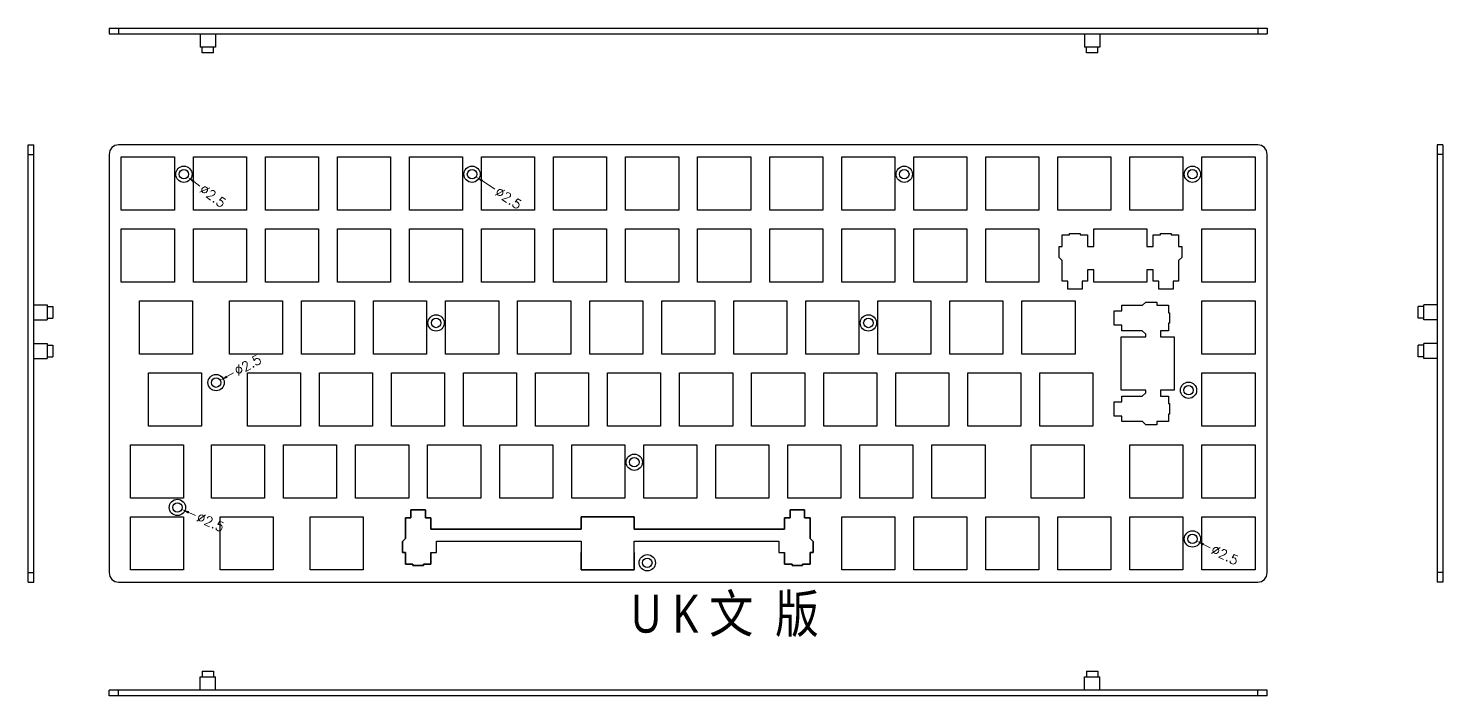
# Model space of a CAD drawing. Header units: millimetres. Extents: x 996 to 7194, y -92 to 581.
# Drawn here: x 6025.2 to 6398.2, y 322.1 to 498.3 of the extents above; entities that cross this region are included whole.
import ezdxf

# ---------------------------------------------------------------- set-up
doc = ezdxf.new("R2010")
doc.units = ezdxf.units.MM
doc.header["$LTSCALE"] = 30.734
doc.header["$PDMODE"] = 3
doc.header["$PDSIZE"] = 8
doc.layers.get('0').update_dxf_attribs({"linetype": 'CONTINUOUS'})
doc.layers.get('Defpoints').update_dxf_attribs({"linetype": 'CONTINUOUS'})
doc.layers.add('dim', color=82, linetype='CONTINUOUS', lineweight=9)
doc.styles.add('ROMANC', font='romanc.shx', dxfattribs={"bigfont": 'gbcbig.shx'})
doc.styles.get("Standard").update_dxf_attribs({"font": 'txt', "width": 0.85})
doc.dimstyles.new('YanXiu', dxfattribs={"dimtxt": 2.5, "dimasz": 2.2, "dimexe": 0.66, "dimexo": 0.66, "dimgap": 0.66, "dimtad": 0, "dimdsep": 46, "dimtxsty": 'ROMANC', "dimcen": 0, "dimclrd": 256, "dimclre": 131, "dimclrt": 42, "dimazin": 2, "dimtfac": 1, "dimtofl": 0, "dimtmove": 0, "dimatfit": 3, "dimfxl": 0, "dimlwd": 5, "dimlwe": 5, "dimarcsym": 0})

# ---------------------------------------------------------------- blocks, each defined once
blk = doc.blocks.new('*D11')
at = {"layer": 'Defpoints', "color": 0, "transparency": 16777216}
for p in [(6065.24, 460.5), (6067.23, 459)]:
    blk.add_point(p, dxfattribs=at)
at = {"layer": 'dim', "lineweight": 5, "transparency": 16777216}
blk.add_line((6070.43, 456.59), (6068.83, 457.8), dxfattribs=at)
at = {"layer": 'dim', "transparency": 16777216}
blk.add_solid([(6069.03, 458.06), (6068.63, 457.53), (6067.23, 459)], dxfattribs=at)
at = {"layer": 'dim', "color": 42, "transparency": 16777216, "insert": (6073.87, 454), "char_height": 2.5, "attachment_point": 5, "rotation": 323.0083, "style": 'ROMANC'}
blk.add_mtext('∅2.5', dxfattribs=at)
blk = doc.blocks.new('*D12')
at = {"linetype": 'Continuous', "lineweight": 5, "transparency": 16777216}
blk.add_line((6148.24, 455.8), (6144.95, 457.97), dxfattribs=at)
at = {"linetype": 'Continuous', "transparency": 16777216}
blk.add_solid([(6145.13, 458.24), (6144.77, 457.69), (6143.28, 459.06)], dxfattribs=at)
at = {"layer": 'Defpoints', "color": 0, "linetype": 'Continuous', "transparency": 16777216}
for p in [(6141.19, 460.44), (6143.28, 459.06)]:
    blk.add_point(p, dxfattribs=at)
at = {"color": 42, "linetype": 'Continuous', "transparency": 16777216, "insert": (6151.84, 453.43), "char_height": 2.5, "attachment_point": 5, "rotation": 326.6697, "style": 'ROMANC'}
blk.add_mtext('∅2.5', dxfattribs=at)
blk = doc.blocks.new('*D15')
at = {"layer": 'Defpoints', "color": 0, "transparency": 16777216}
for p in [(6073.64, 404.15), (6075.83, 405.36)]:
    blk.add_point(p, dxfattribs=at)
at = {"layer": 'dim', "lineweight": 5, "transparency": 16777216}
blk.add_line((6079.33, 407.3), (6077.58, 406.33), dxfattribs=at)
at = {"layer": 'dim', "transparency": 16777216}
blk.add_solid([(6077.42, 406.62), (6077.74, 406.04), (6075.83, 405.36)], dxfattribs=at)
at = {"layer": 'dim', "color": 42, "transparency": 16777216, "insert": (6083.1, 409.39), "char_height": 2.5, "attachment_point": 5, "rotation": 28.9982, "style": 'ROMANC'}
blk.add_mtext('∅2.5', dxfattribs=at)
blk = doc.blocks.new('*D16')
at = {"layer": 'Defpoints', "color": 0, "transparency": 16777216}
for p in [(6063.39, 372.31), (6065.67, 371.29)]:
    blk.add_point(p, dxfattribs=at)
at = {"layer": 'dim', "lineweight": 5, "transparency": 16777216}
blk.add_line((6069.33, 369.67), (6067.5, 370.48), dxfattribs=at)
at = {"layer": 'dim', "transparency": 16777216}
blk.add_solid([(6067.64, 370.79), (6067.37, 370.18), (6065.67, 371.29)], dxfattribs=at)
at = {"layer": 'dim', "color": 42, "transparency": 16777216, "insert": (6073.27, 367.93), "char_height": 2.5, "attachment_point": 5, "rotation": 336.1029, "style": 'ROMANC'}
blk.add_mtext('∅2.5', dxfattribs=at)
blk = doc.blocks.new('*D17')
at = {"layer": 'Defpoints', "color": 0, "transparency": 16777216}
for p in [(6331.11, 364.06), (6333.35, 362.95)]:
    blk.add_point(p, dxfattribs=at)
at = {"layer": 'dim', "lineweight": 5, "transparency": 16777216}
blk.add_line((6336.94, 361.17), (6335.15, 362.06), dxfattribs=at)
at = {"layer": 'dim', "transparency": 16777216}
blk.add_solid([(6335.29, 362.36), (6335, 361.76), (6333.35, 362.95)], dxfattribs=at)
at = {"layer": 'dim', "color": 42, "transparency": 16777216, "insert": (6340.8, 359.26), "char_height": 2.5, "attachment_point": 5, "rotation": 333.6358, "style": 'ROMANC'}
blk.add_mtext('∅2.5', dxfattribs=at)

msp = doc.modelspace()

# ---------------------------------------------------------------- linework, layer by layer
at = {"color": 7, "linetype": 'Continuous'}
for p, q in [((6046.534, 498.275), (6046.534, 496.775)), ((6046.534, 498.275), (6351.934, 498.275)), ((6046.534, 496.775), (6351.934, 496.775)), ((6049.034, 498.275), (6049.034, 496.775)), ((6070.549, 496.775), (6070.549, 493.275)), ((6074.549, 496.775), (6074.549, 493.275)), ((6303.764, 496.775), (6303.764, 493.275)), ((6307.764, 496.775), (6307.764, 493.275)), ((6349.434, 498.275), (6349.434, 496.775)), ((6351.934, 498.275), (6351.934, 496.775)), ((6074.549, 493.275), (6070.549, 493.275)), ((6071.049, 491.775), (6071.049, 493.275)), ((6074.049, 491.775), (6074.049, 493.275)), ((6307.764, 493.275), (6303.764, 493.275)), ((6304.264, 491.775), (6304.264, 493.275)), ((6307.264, 491.775), (6307.264, 493.275)), ((6074.049, 491.775), (6071.049, 491.775)), ((6307.264, 491.775), (6304.264, 491.775)), ((6025.2, 352.101), (6025.2, 467.501)), ((6025.2, 467.501), (6026.7, 467.501)), ((6026.7, 352.101), (6026.7, 467.501)), ((6349.434, 467.501), (6049.034, 467.501)), ((6396.735, 467.501), (6396.735, 352.101)), ((6398.235, 467.501), (6396.735, 467.501)), ((6398.235, 467.501), (6398.235, 352.101)), ((6025.2, 465.001), (6026.7, 465.001)), ((6046.534, 465.001), (6046.534, 354.601)), ((6049.734, 450.301), (6049.734, 464.301)), ((6049.734, 464.301), (6063.734, 464.301)), ((6063.734, 464.301), (6063.734, 450.301)), ((6068.734, 450.301), (6068.734, 464.301)), ((6068.734, 464.301), (6082.734, 464.301)), ((6082.734, 464.301), (6082.734, 450.301)), ((6087.734, 450.301), (6087.734, 464.301)), ((6087.734, 464.301), (6101.734, 464.301)), ((6101.734, 464.301), (6101.734, 450.301)), ((6106.734, 450.301), (6106.734, 464.301)), ((6106.734, 464.301), (6120.734, 464.301)), ((6120.734, 464.301), (6120.734, 450.301)), ((6125.734, 450.301), (6125.734, 464.301)), ((6125.734, 464.301), (6139.734, 464.301)), ((6139.734, 464.301), (6139.734, 450.301)), ((6144.734, 450.301), (6144.734, 464.301)), ((6144.734, 464.301), (6158.734, 464.301)), ((6158.734, 464.301), (6158.734, 450.301)), ((6163.734, 450.301), (6163.734, 464.301)), ((6163.734, 464.301), (6177.734, 464.301)), ((6177.734, 464.301), (6177.734, 450.301)), ((6182.734, 450.301), (6182.734, 464.301)), ((6182.734, 464.301), (6196.734, 464.301)), ((6196.734, 464.301), (6196.734, 450.301)), ((6201.734, 450.301), (6201.734, 464.301)), ((6201.734, 464.301), (6215.734, 464.301)), ((6215.734, 464.301), (6215.734, 450.301)), ((6220.734, 450.301), (6220.734, 464.301)), ((6220.734, 464.301), (6234.734, 464.301)), ((6234.734, 464.301), (6234.734, 450.301)), ((6239.734, 450.301), (6239.734, 464.301)), ((6239.734, 464.301), (6253.734, 464.301)), ((6253.734, 464.301), (6253.734, 450.301)), ((6258.734, 464.301), (6272.734, 464.301)), ((6258.734, 450.301), (6258.734, 464.301)), ((6272.734, 464.301), (6272.734, 450.301)), ((6277.734, 464.301), (6291.734, 464.301)), ((6277.734, 450.301), (6277.734, 464.301)), ((6291.734, 464.301), (6291.734, 450.301)), ((6296.734, 464.301), (6310.734, 464.301)), ((6296.734, 450.301), (6296.734, 464.301)), ((6310.734, 464.301), (6310.734, 450.301)), ((6315.734, 464.301), (6329.734, 464.301)), ((6315.734, 450.301), (6315.734, 464.301)), ((6329.734, 464.301), (6329.734, 450.301)), ((6334.734, 464.301), (6348.734, 464.301)), ((6334.734, 450.301), (6334.734, 464.301)), ((6348.734, 464.301), (6348.734, 450.301)), ((6351.934, 354.601), (6351.934, 465.001)), ((6398.235, 465.001), (6396.735, 465.001)), ((6063.734, 450.301), (6049.734, 450.301)), ((6082.734, 450.301), (6068.734, 450.301)), ((6101.734, 450.301), (6087.734, 450.301)), ((6120.734, 450.301), (6106.734, 450.301)), ((6139.734, 450.301), (6125.734, 450.301)), ((6158.734, 450.301), (6144.734, 450.301)), ((6177.734, 450.301), (6163.734, 450.301)), ((6196.734, 450.301), (6182.734, 450.301)), ((6215.734, 450.301), (6201.734, 450.301)), ((6234.734, 450.301), (6220.734, 450.301)), ((6253.734, 450.301), (6239.734, 450.301)), ((6272.734, 450.301), (6258.734, 450.301)), ((6291.734, 450.301), (6277.734, 450.301)), ((6310.734, 450.301), (6296.734, 450.301)), ((6329.734, 450.301), (6315.734, 450.301)), ((6348.734, 450.301), (6334.734, 450.301)), ((6049.734, 431.301), (6049.734, 445.301)), ((6049.734, 445.301), (6063.734, 445.301)), ((6063.734, 445.301), (6063.734, 431.301)), ((6068.734, 431.301), (6068.734, 445.301)), ((6068.734, 445.301), (6082.734, 445.301)), ((6082.734, 445.301), (6082.734, 431.301)), ((6087.734, 431.301), (6087.734, 445.301)), ((6087.734, 445.301), (6101.734, 445.301)), ((6101.734, 445.301), (6101.734, 431.301)), ((6106.734, 431.301), (6106.734, 445.301)), ((6106.734, 445.301), (6120.734, 445.301)), ((6120.734, 445.301), (6120.734, 431.301)), ((6125.734, 431.301), (6125.734, 445.301)), ((6125.734, 445.301), (6139.734, 445.301)), ((6139.734, 445.301), (6139.734, 431.301)), ((6144.734, 431.301), (6144.734, 445.301)), ((6144.734, 445.301), (6158.734, 445.301)), ((6158.734, 445.301), (6158.734, 431.301)), ((6163.734, 431.301), (6163.734, 445.301)), ((6163.734, 445.301), (6177.734, 445.301)), ((6177.734, 445.301), (6177.734, 431.301)), ((6182.734, 431.301), (6182.734, 445.301)), ((6182.734, 445.301), (6196.734, 445.301)), ((6196.734, 445.301), (6196.734, 431.301)), ((6201.734, 431.301), (6201.734, 445.301)), ((6201.734, 445.301), (6215.734, 445.301)), ((6215.734, 445.301), (6215.734, 431.301)), ((6220.734, 431.301), (6220.734, 445.301)), ((6220.734, 445.301), (6234.734, 445.301)), ((6234.734, 445.301), (6234.734, 431.301)), ((6239.734, 431.301), (6239.734, 445.301)), ((6239.734, 445.301), (6253.734, 445.301)), ((6253.734, 445.301), (6253.734, 431.301)), ((6258.734, 445.301), (6272.734, 445.301)), ((6258.734, 431.301), (6258.734, 445.301)), ((6272.734, 445.301), (6272.734, 431.301)), ((6277.734, 445.301), (6291.734, 445.301)), ((6277.734, 431.301), (6277.734, 445.301)), ((6291.734, 445.301), (6291.734, 431.301)), ((6299.834, 444.101), (6302.634, 444.101)), ((6299.834, 443.801), (6299.834, 444.101)), ((6302.634, 444.101), (6302.634, 443.801)), ((6306.234, 445.301), (6320.234, 445.301)), ((6306.234, 440.701), (6306.234, 445.301)), ((6320.234, 445.301), (6320.234, 440.701)), ((6323.834, 444.101), (6326.634, 444.101)), ((6323.834, 443.801), (6323.834, 444.101)), ((6326.634, 444.101), (6326.634, 443.801)), ((6334.734, 445.301), (6348.734, 445.301)), ((6334.734, 431.301), (6334.734, 445.301)), ((6348.734, 445.301), (6348.734, 431.301)), ((6297.059, 440.701), (6297.884, 440.701)), ((6297.059, 437.801), (6297.059, 440.701)), ((6297.884, 443.801), (6299.834, 443.801)), ((6297.884, 440.701), (6297.884, 443.801)), ((6302.634, 443.801), (6304.584, 443.801)), ((6304.584, 443.801), (6304.584, 440.701)), ((6304.584, 440.701), (6306.234, 440.701)), ((6320.234, 440.701), (6321.884, 440.701)), ((6321.884, 443.801), (6323.834, 443.801)), ((6321.884, 440.701), (6321.884, 443.801)), ((6326.634, 443.801), (6328.584, 443.801)), ((6328.584, 443.801), (6328.584, 440.701)), ((6328.584, 440.701), (6329.409, 440.701)), ((6329.409, 440.701), (6329.409, 437.801)), ((6297.884, 436.976), (6297.059, 437.801)), ((6297.884, 431.501), (6297.884, 436.976)), ((6329.409, 437.801), (6328.584, 436.976)), ((6328.584, 436.976), (6328.584, 431.501)), ((6306.234, 434.501), (6304.584, 434.501)), ((6304.584, 434.501), (6304.584, 431.501)), ((6306.234, 431.301), (6306.234, 434.501)), ((6321.884, 434.501), (6320.234, 434.501)), ((6320.234, 434.501), (6320.234, 431.301)), ((6321.884, 431.501), (6321.884, 434.501)), ((6063.734, 431.301), (6049.734, 431.301)), ((6082.734, 431.301), (6068.734, 431.301)), ((6101.734, 431.301), (6087.734, 431.301)), ((6120.734, 431.301), (6106.734, 431.301)), ((6139.734, 431.301), (6125.734, 431.301)), ((6158.734, 431.301), (6144.734, 431.301)), ((6177.734, 431.301), (6163.734, 431.301)), ((6196.734, 431.301), (6182.734, 431.301)), ((6215.734, 431.301), (6201.734, 431.301)), ((6234.734, 431.301), (6220.734, 431.301)), ((6253.734, 431.301), (6239.734, 431.301)), ((6272.734, 431.301), (6258.734, 431.301)), ((6291.734, 431.301), (6277.734, 431.301)), ((6299.334, 431.501), (6297.884, 431.501)), ((6299.334, 429.451), (6299.334, 431.501)), ((6303.134, 429.451), (6299.334, 429.451)), ((6304.584, 431.501), (6303.134, 431.501)), ((6303.134, 431.501), (6303.134, 429.451)), ((6320.234, 431.301), (6306.234, 431.301)), ((6323.334, 431.501), (6321.884, 431.501)), ((6323.334, 429.451), (6323.334, 431.501)), ((6327.134, 429.451), (6323.334, 429.451)), ((6328.584, 431.501), (6327.134, 431.501)), ((6327.134, 431.501), (6327.134, 429.451)), ((6348.734, 431.301), (6334.734, 431.301)), ((6026.7, 425.301), (6030.2, 425.301)), ((6030.2, 425.301), (6030.2, 421.302)), ((6054.499, 412.301), (6054.499, 426.301)), ((6054.499, 426.301), (6068.499, 426.301)), ((6068.499, 426.301), (6068.499, 412.301)), ((6078.264, 412.301), (6078.264, 426.301)), ((6078.264, 426.301), (6092.264, 426.301)), ((6092.264, 426.301), (6092.264, 412.301)), ((6097.264, 412.301), (6097.264, 426.301)), ((6097.264, 426.301), (6111.264, 426.301)), ((6111.264, 426.301), (6111.264, 412.301)), ((6116.264, 412.301), (6116.264, 426.301)), ((6116.264, 426.301), (6130.264, 426.301)), ((6130.264, 426.301), (6130.264, 412.301)), ((6135.264, 412.301), (6135.264, 426.301)), ((6135.264, 426.301), (6149.264, 426.301)), ((6149.264, 426.301), (6149.264, 412.301)), ((6154.264, 412.301), (6154.264, 426.301)), ((6154.264, 426.301), (6168.264, 426.301)), ((6168.264, 426.301), (6168.264, 412.301)), ((6173.264, 412.301), (6173.264, 426.301)), ((6173.264, 426.301), (6187.264, 426.301)), ((6187.264, 426.301), (6187.264, 412.301)), ((6192.264, 412.301), (6192.264, 426.301)), ((6192.264, 426.301), (6206.264, 426.301)), ((6206.264, 426.301), (6206.264, 412.301)), ((6211.264, 412.301), (6211.264, 426.301)), ((6211.264, 426.301), (6225.264, 426.301)), ((6225.264, 426.301), (6225.264, 412.301)), ((6230.264, 426.301), (6244.264, 426.301)), ((6230.264, 412.301), (6230.264, 426.301)), ((6244.264, 426.301), (6244.264, 412.301)), ((6249.264, 426.301), (6263.264, 426.301)), ((6249.264, 412.301), (6249.264, 426.301)), ((6263.264, 426.301), (6263.264, 412.301)), ((6268.264, 426.301), (6282.264, 426.301)), ((6268.264, 412.301), (6268.264, 426.301)), ((6282.264, 426.301), (6282.264, 412.301)), ((6287.264, 426.301), (6301.264, 426.301)), ((6287.264, 412.301), (6287.264, 426.301)), ((6301.264, 426.301), (6301.264, 412.301)), ((6334.734, 426.301), (6348.734, 426.301)), ((6334.734, 412.301), (6334.734, 426.301)), ((6348.734, 426.301), (6348.734, 412.301)), ((6393.235, 421.302), (6393.235, 425.301)), ((6396.735, 425.301), (6393.235, 425.301)), ((6030.2, 424.801), (6031.7, 424.801)), ((6030.2, 421.801), (6031.7, 421.801)), ((6031.7, 424.801), (6031.7, 421.801)), ((6391.735, 421.801), (6391.735, 424.801)), ((6393.235, 424.801), (6391.735, 424.801)), ((6393.235, 421.801), (6391.735, 421.801)), ((6026.7, 421.301), (6030.2, 421.301)), ((6396.735, 421.301), (6393.235, 421.301)), ((6026.7, 415.101), (6030.2, 415.101)), ((6030.2, 415.101), (6030.2, 411.102)), ((6030.2, 414.601), (6031.7, 414.601)), ((6031.7, 414.601), (6031.7, 411.601)), ((6391.735, 411.601), (6391.735, 414.601)), ((6393.235, 414.601), (6391.735, 414.601)), ((6393.235, 411.102), (6393.235, 415.101)), ((6396.735, 415.101), (6393.235, 415.101)), ((6026.7, 411.101), (6030.2, 411.101)), ((6030.2, 411.601), (6031.7, 411.601)), ((6068.499, 412.301), (6054.499, 412.301)), ((6092.264, 412.301), (6078.264, 412.301)), ((6111.264, 412.301), (6097.264, 412.301)), ((6130.264, 412.301), (6116.264, 412.301)), ((6149.264, 412.301), (6135.264, 412.301)), ((6168.264, 412.301), (6154.264, 412.301)), ((6187.264, 412.301), (6173.264, 412.301)), ((6206.264, 412.301), (6192.264, 412.301)), ((6225.264, 412.301), (6211.264, 412.301)), ((6244.264, 412.301), (6230.264, 412.301)), ((6263.264, 412.301), (6249.264, 412.301)), ((6282.264, 412.301), (6268.264, 412.301)), ((6301.264, 412.301), (6287.264, 412.301)), ((6348.734, 412.301), (6334.734, 412.301)), ((6393.235, 411.601), (6391.735, 411.601)), ((6396.735, 411.101), (6393.235, 411.101)), ((6056.879, 393.301), (6056.879, 407.301)), ((6056.879, 407.301), (6070.879, 407.301)), ((6070.879, 407.301), (6070.879, 393.301)), ((6082.979, 393.301), (6082.979, 407.301)), ((6082.979, 407.301), (6096.979, 407.301)), ((6096.979, 407.301), (6096.979, 393.301)), ((6101.979, 393.301), (6101.979, 407.301)), ((6101.979, 407.301), (6115.979, 407.301)), ((6115.979, 407.301), (6115.979, 393.301)), ((6120.979, 393.301), (6120.979, 407.301)), ((6120.979, 407.301), (6134.979, 407.301)), ((6134.979, 407.301), (6134.979, 393.301)), ((6139.979, 393.301), (6139.979, 407.301)), ((6139.979, 407.301), (6153.979, 407.301)), ((6153.979, 407.301), (6153.979, 393.301)), ((6158.979, 393.301), (6158.979, 407.301)), ((6158.979, 407.301), (6172.979, 407.301)), ((6172.979, 407.301), (6172.979, 393.301)), ((6177.979, 393.301), (6177.979, 407.301)), ((6177.979, 407.301), (6191.979, 407.301)), ((6191.979, 407.301), (6191.979, 393.301)), ((6196.979, 393.301), (6196.979, 407.301)), ((6196.979, 407.301), (6210.979, 407.301)), ((6210.979, 407.301), (6210.979, 393.301)), ((6215.979, 407.301), (6229.979, 407.301)), ((6215.979, 393.301), (6215.979, 407.301)), ((6229.979, 407.301), (6229.979, 393.301)), ((6234.979, 407.301), (6248.979, 407.301)), ((6234.979, 393.301), (6234.979, 407.301)), ((6248.979, 407.301), (6248.979, 393.301)), ((6253.979, 407.301), (6267.979, 407.301)), ((6253.979, 393.301), (6253.979, 407.301)), ((6267.979, 407.301), (6267.979, 393.301)), ((6272.979, 407.301), (6286.979, 407.301)), ((6272.979, 393.301), (6272.979, 407.301)), ((6286.979, 407.301), (6286.979, 393.301)), ((6334.734, 407.301), (6348.734, 407.301)), ((6334.734, 393.301), (6334.734, 407.301)), ((6348.734, 407.301), (6348.734, 393.301)), ((6070.879, 393.301), (6056.879, 393.301)), ((6096.979, 393.301), (6082.979, 393.301)), ((6115.979, 393.301), (6101.979, 393.301)), ((6134.979, 393.301), (6120.979, 393.301)), ((6153.979, 393.301), (6139.979, 393.301)), ((6172.979, 393.301), (6158.979, 393.301)), ((6191.979, 393.301), (6177.979, 393.301)), ((6210.979, 393.301), (6196.979, 393.301)), ((6229.979, 393.301), (6215.979, 393.301)), ((6248.979, 393.301), (6234.979, 393.301)), ((6267.979, 393.301), (6253.979, 393.301)), ((6286.979, 393.301), (6272.979, 393.301)), ((6348.734, 393.301), (6334.734, 393.301)), ((6092.529, 374.301), (6092.529, 388.301)), ((6092.529, 388.301), (6106.529, 388.301)), ((6106.529, 388.301), (6106.529, 374.301)), ((6111.529, 374.301), (6111.529, 388.301)), ((6111.529, 388.301), (6125.529, 388.301)), ((6125.529, 388.301), (6125.529, 374.301)), ((6130.529, 374.301), (6130.529, 388.301)), ((6130.529, 388.301), (6144.529, 388.301)), ((6144.529, 388.301), (6144.529, 374.301)), ((6149.529, 374.301), (6149.529, 388.301)), ((6149.529, 388.301), (6163.529, 388.301)), ((6163.529, 388.301), (6163.529, 374.301)), ((6168.529, 374.301), (6168.529, 388.301)), ((6168.529, 388.301), (6182.529, 388.301)), ((6182.529, 388.301), (6182.529, 374.301)), ((6187.529, 388.301), (6201.529, 388.301)), ((6187.529, 374.301), (6187.529, 388.301)), ((6201.529, 388.301), (6201.529, 374.301)), ((6206.529, 388.301), (6220.529, 388.301)), ((6206.529, 374.301), (6206.529, 388.301)), ((6220.529, 388.301), (6220.529, 374.301)), ((6225.529, 388.301), (6239.529, 388.301)), ((6225.529, 374.301), (6225.529, 388.301)), ((6239.529, 388.301), (6239.529, 374.301)), ((6244.529, 388.301), (6258.529, 388.301)), ((6244.529, 374.301), (6244.529, 388.301)), ((6258.529, 388.301), (6258.529, 374.301)), ((6263.529, 388.301), (6277.529, 388.301)), ((6263.529, 374.301), (6263.529, 388.301)), ((6277.529, 388.301), (6277.529, 374.301)), ((6289.704, 388.301), (6303.704, 388.301)), ((6289.704, 374.301), (6289.704, 388.301)), ((6303.704, 388.301), (6303.704, 374.301)), ((6315.734, 388.301), (6329.734, 388.301)), ((6315.734, 374.301), (6315.734, 388.301)), ((6329.734, 388.301), (6329.734, 374.301)), ((6334.734, 388.301), (6348.734, 388.301)), ((6334.734, 374.301), (6334.734, 388.301)), ((6348.734, 388.301), (6348.734, 374.301)), ((6106.529, 374.301), (6092.529, 374.301)), ((6125.529, 374.301), (6111.529, 374.301)), ((6144.529, 374.301), (6130.529, 374.301)), ((6163.529, 374.301), (6149.529, 374.301)), ((6182.529, 374.301), (6168.529, 374.301)), ((6201.529, 374.301), (6187.529, 374.301)), ((6220.529, 374.301), (6206.529, 374.301)), ((6239.529, 374.301), (6225.529, 374.301)), ((6258.529, 374.301), (6244.529, 374.301)), ((6277.529, 374.301), (6263.529, 374.301)), ((6303.704, 374.301), (6289.704, 374.301)), ((6329.734, 374.301), (6315.734, 374.301)), ((6348.734, 374.301), (6334.734, 374.301)), ((6126.129, 369.101), (6126.129, 371.151)), ((6126.129, 371.151), (6129.929, 371.151)), ((6129.929, 371.151), (6129.929, 369.101)), ((6226.129, 371.151), (6229.929, 371.151)), ((6226.129, 369.101), (6226.129, 371.151)), ((6229.929, 371.151), (6229.929, 369.101)), ((6052.114, 355.301), (6052.114, 369.301)), ((6052.114, 369.301), (6066.114, 369.301)), ((6066.114, 369.301), (6066.114, 355.301)), ((6075.824, 355.301), (6075.824, 369.301)), ((6075.824, 369.301), (6089.824, 369.301)), ((6089.824, 369.301), (6089.824, 355.301)), ((6099.534, 355.301), (6099.534, 369.301)), ((6099.534, 369.301), (6113.534, 369.301)), ((6113.534, 369.301), (6113.534, 355.301)), ((6124.679, 363.626), (6124.679, 369.101)), ((6124.679, 369.101), (6126.129, 369.101)), ((6129.929, 369.101), (6131.379, 369.101)), ((6131.379, 369.101), (6131.379, 366.101)), ((6131.379, 366.101), (6171.029, 366.101)), ((6171.029, 369.301), (6185.029, 369.301)), ((6171.029, 366.101), (6171.029, 369.301)), ((6185.029, 369.301), (6185.029, 366.101)), ((6185.029, 366.101), (6224.679, 366.101)), ((6224.679, 369.101), (6226.129, 369.101)), ((6224.679, 366.101), (6224.679, 369.101)), ((6229.929, 369.101), (6231.379, 369.101)), ((6231.379, 369.101), (6231.379, 363.626)), ((6239.734, 369.301), (6253.734, 369.301)), ((6239.734, 355.301), (6239.734, 369.301)), ((6253.734, 369.301), (6253.734, 355.301)), ((6258.734, 369.301), (6272.734, 369.301)), ((6258.734, 355.301), (6258.734, 369.301)), ((6272.734, 369.301), (6272.734, 355.301)), ((6277.734, 369.301), (6291.734, 369.301)), ((6277.734, 355.301), (6277.734, 369.301)), ((6291.734, 369.301), (6291.734, 355.301)), ((6296.734, 369.301), (6310.734, 369.301)), ((6296.734, 355.301), (6296.734, 369.301)), ((6310.734, 369.301), (6310.734, 355.301)), ((6315.734, 369.301), (6329.734, 369.301)), ((6315.734, 355.301), (6315.734, 369.301)), ((6329.734, 369.301), (6329.734, 355.301)), ((6334.734, 369.301), (6348.734, 369.301)), ((6334.734, 355.301), (6334.734, 369.301)), ((6348.734, 369.301), (6348.734, 355.301)), ((6123.854, 362.801), (6124.679, 363.626)), ((6123.854, 359.901), (6123.854, 362.801)), ((6231.379, 363.626), (6232.204, 362.801)), ((6232.204, 362.801), (6232.204, 359.901)), ((6124.679, 359.901), (6123.854, 359.901)), ((6124.679, 356.801), (6124.679, 359.901)), ((6131.379, 359.901), (6131.379, 356.801)), ((6171.029, 355.301), (6171.029, 359.901)), ((6185.029, 359.901), (6185.029, 355.301)), ((6224.679, 356.801), (6224.679, 359.901)), ((6232.204, 359.901), (6231.379, 359.901)), ((6231.379, 359.901), (6231.379, 356.801)), ((6025.2, 354.601), (6026.7, 354.601)), ((6066.114, 355.301), (6052.114, 355.301)), ((6089.824, 355.301), (6075.824, 355.301)), ((6113.534, 355.301), (6099.534, 355.301)), ((6126.629, 356.801), (6124.679, 356.801)), ((6126.629, 356.501), (6126.629, 356.801)), ((6129.429, 356.501), (6126.629, 356.501)), ((6129.429, 356.801), (6129.429, 356.501)), ((6131.379, 356.801), (6129.429, 356.801)), ((6185.029, 355.301), (6171.029, 355.301)), ((6226.629, 356.801), (6224.679, 356.801)), ((6226.629, 356.501), (6226.629, 356.801)), ((6229.429, 356.501), (6226.629, 356.501)), ((6231.379, 356.801), (6229.429, 356.801)), ((6229.429, 356.801), (6229.429, 356.501)), ((6253.734, 355.301), (6239.734, 355.301)), ((6272.734, 355.301), (6258.734, 355.301)), ((6291.734, 355.301), (6277.734, 355.301)), ((6310.734, 355.301), (6296.734, 355.301)), ((6329.734, 355.301), (6315.734, 355.301)), ((6348.734, 355.301), (6334.734, 355.301)), ((6398.235, 354.601), (6396.735, 354.601)), ((6025.2, 352.101), (6026.7, 352.101)), ((6049.034, 352.101), (6349.434, 352.101)), ((6398.235, 352.101), (6396.735, 352.101)), ((6071.049, 328.617), (6071.049, 327.117)), ((6071.049, 328.617), (6074.049, 328.617)), ((6074.049, 328.617), (6074.049, 327.117)), ((6304.264, 328.617), (6307.264, 328.617)), ((6304.264, 328.617), (6304.264, 327.117)), ((6307.264, 328.617), (6307.264, 327.117)), ((6070.549, 323.617), (6070.549, 327.117)), ((6070.549, 327.117), (6074.549, 327.117)), ((6074.549, 323.617), (6074.549, 327.117)), ((6303.764, 327.117), (6307.764, 327.117)), ((6303.764, 323.617), (6303.764, 327.117)), ((6307.764, 323.617), (6307.764, 327.117)), ((6046.534, 322.117), (6046.534, 323.617)), ((6351.934, 323.617), (6046.534, 323.617)), ((6351.934, 322.117), (6046.534, 322.117)), ((6049.034, 322.117), (6049.034, 323.617)), ((6349.434, 322.117), (6349.434, 323.617)), ((6351.934, 322.117), (6351.934, 323.617))]:
    msp.add_line(p, q, dxfattribs=at)
at = {"color": 3, "linetype": 'Continuous'}
for p, q in [((6319.073, 425.154), (6319.898, 425.979)), ((6319.898, 425.979), (6322.798, 425.979)), ((6322.798, 425.979), (6322.798, 425.154)), ((6311.548, 423.704), (6313.598, 423.704)), ((6311.548, 419.904), (6311.548, 423.704)), ((6313.598, 425.154), (6319.073, 425.154)), ((6313.598, 423.704), (6313.598, 425.154)), ((6322.798, 425.154), (6325.898, 425.154)), ((6325.898, 425.154), (6325.898, 423.204)), ((6325.898, 423.204), (6326.198, 423.204)), ((6326.198, 423.204), (6326.198, 420.404)), ((6313.598, 419.904), (6311.548, 419.904)), ((6313.598, 418.454), (6313.598, 419.904)), ((6318.998, 418.454), (6313.598, 418.454)), ((6319.898, 417.554), (6318.998, 418.454)), ((6325.898, 418.454), (6323.798, 418.454)), ((6323.798, 418.454), (6323.798, 416.804)), ((6326.198, 420.404), (6325.898, 420.404)), ((6325.898, 420.404), (6325.898, 418.454)), ((6313.398, 416.804), (6319.898, 416.804)), ((6313.398, 402.804), (6313.398, 416.804)), ((6319.898, 416.804), (6319.898, 417.554)), ((6323.798, 416.804), (6327.398, 416.804)), ((6327.398, 416.804), (6327.398, 402.804)), ((6291.979, 407.301), (6305.979, 407.301)), ((6291.979, 393.301), (6291.979, 407.301)), ((6305.979, 407.301), (6305.979, 393.301)), ((6311.548, 399.704), (6313.598, 399.704)), ((6311.548, 395.904), (6311.548, 399.704)), ((6319.898, 402.804), (6313.398, 402.804)), ((6313.598, 401.154), (6318.998, 401.154)), ((6313.598, 399.704), (6313.598, 401.154)), ((6318.998, 401.154), (6319.898, 402.054)), ((6319.898, 402.054), (6319.898, 402.804)), ((6327.398, 402.804), (6323.798, 402.804)), ((6323.798, 402.804), (6323.798, 401.154)), ((6323.798, 401.154), (6325.898, 401.154)), ((6325.898, 401.154), (6325.898, 399.204)), ((6325.898, 399.204), (6326.198, 399.204)), ((6326.198, 399.204), (6326.198, 396.404)), ((6313.598, 395.904), (6311.548, 395.904)), ((6313.598, 394.454), (6313.598, 395.904)), ((6326.198, 396.404), (6325.898, 396.404)), ((6325.898, 396.404), (6325.898, 394.454)), ((6305.979, 393.301), (6291.979, 393.301)), ((6319.073, 394.454), (6313.598, 394.454)), ((6319.898, 393.629), (6319.073, 394.454)), ((6322.798, 393.629), (6319.898, 393.629)), ((6325.898, 394.454), (6322.798, 394.454)), ((6322.798, 394.454), (6322.798, 393.629)), ((6052.114, 374.301), (6052.114, 388.301)), ((6052.114, 388.301), (6066.114, 388.301)), ((6066.114, 388.301), (6066.114, 374.301)), ((6073.479, 374.301), (6073.479, 388.301)), ((6073.479, 388.301), (6087.479, 388.301)), ((6087.479, 388.301), (6087.479, 374.301)), ((6066.114, 374.301), (6052.114, 374.301)), ((6087.479, 374.301), (6073.479, 374.301))]:
    msp.add_line(p, q, dxfattribs=at)
at = {"color": 6, "linetype": 'Continuous'}
for p, q in [((6126.129, 371.151), (6126.129, 369.101)), ((6129.929, 371.151), (6126.129, 371.151)), ((6129.929, 369.101), (6129.929, 371.151)), ((6229.929, 371.151), (6226.129, 371.151)), ((6226.129, 371.151), (6226.129, 369.101)), ((6229.929, 369.101), (6229.929, 371.151)), ((6124.679, 369.101), (6124.679, 363.626)), ((6126.129, 369.101), (6124.679, 369.101)), ((6131.379, 369.101), (6129.929, 369.101)), ((6131.379, 366.101), (6131.379, 369.101)), ((6171.029, 366.101), (6131.379, 366.101)), ((6185.029, 369.301), (6171.029, 369.301)), ((6171.029, 369.301), (6171.029, 366.101)), ((6185.029, 366.101), (6185.029, 369.301)), ((6224.679, 366.101), (6185.029, 366.101)), ((6226.129, 369.101), (6224.679, 369.101)), ((6224.679, 369.101), (6224.679, 366.101)), ((6231.379, 369.101), (6229.929, 369.101)), ((6231.379, 363.626), (6231.379, 369.101)), ((6124.679, 363.626), (6123.854, 362.801)), ((6123.854, 362.801), (6123.854, 359.901)), ((6132.879, 359.901), (6132.879, 362.901)), ((6132.879, 362.901), (6171.029, 362.901)), ((6171.029, 362.901), (6171.029, 355.301)), ((6185.029, 362.901), (6223.179, 362.901)), ((6185.029, 355.301), (6185.029, 362.901)), ((6223.179, 362.901), (6223.179, 359.901)), ((6232.204, 362.801), (6231.379, 363.626)), ((6232.204, 359.901), (6232.204, 362.801)), ((6123.854, 359.901), (6124.679, 359.901)), ((6124.679, 359.901), (6124.679, 356.801)), ((6131.379, 356.801), (6131.379, 359.901)), ((6131.379, 359.901), (6132.879, 359.901)), ((6223.179, 359.901), (6224.679, 359.901)), ((6224.679, 359.901), (6224.679, 356.801)), ((6231.379, 359.901), (6232.204, 359.901)), ((6231.379, 356.801), (6231.379, 359.901)), ((6124.679, 356.801), (6126.629, 356.801)), ((6126.629, 356.801), (6126.629, 356.501)), ((6126.629, 356.501), (6129.429, 356.501)), ((6129.429, 356.501), (6129.429, 356.801)), ((6129.429, 356.801), (6131.379, 356.801)), ((6171.029, 355.301), (6185.029, 355.301)), ((6224.679, 356.801), (6226.629, 356.801)), ((6226.629, 356.801), (6226.629, 356.501)), ((6226.629, 356.501), (6229.429, 356.501)), ((6229.429, 356.801), (6231.379, 356.801)), ((6229.429, 356.501), (6229.429, 356.801))]:
    msp.add_line(p, q, dxfattribs=at)
at = {"color": 7, "linetype": 'Continuous'}
for centre, radius in [((6066.234, 459.751), 2.15), ((6066.234, 459.751), 1.25), ((6142.234, 459.751), 2.15), ((6142.234, 459.751), 1.25), ((6256.234, 459.751), 2.15), ((6256.234, 459.751), 1.25), ((6332.234, 459.751), 2.15), ((6332.234, 459.751), 1.25), ((6132.764, 420.501), 2.15), ((6132.764, 420.501), 1.25), ((6246.764, 420.501), 2.15), ((6246.764, 420.501), 1.25), ((6074.734, 404.751), 2.15), ((6074.734, 404.751), 1.25), ((6331.194, 402.751), 2.15), ((6331.194, 402.751), 1.25), ((6064.529, 371.801), 2.15), ((6064.529, 371.801), 1.25), ((6332.234, 363.501), 2.15), ((6332.234, 363.501), 1.25)]:
    msp.add_circle(centre, radius, dxfattribs=at)
at = {"color": 6, "linetype": 'Continuous'}
for centre, radius in [((6185.029, 383.751), 2.15), ((6185.029, 383.751), 1.25), ((6188.454, 357.201), 2.15), ((6188.454, 357.201), 1.25)]:
    msp.add_circle(centre, radius, dxfattribs=at)
at = {"color": 7, "linetype": 'Continuous'}
for centre, start, end in [((6049.034, 465.001), 90, 180), ((6349.434, 465.001), 0, 90), ((6049.034, 354.601), 180, 270), ((6349.434, 354.601), 270, 0)]:
    msp.add_arc(centre, 2.5, start, end, dxfattribs=at)

# ---------------------------------------------------------------- texts
at = {"insert": (6184.09, 348.756), "char_height": 10, "width": 59.52349, "attachment_point": 1}
msp.add_mtext('{\\fMicrosoft YaHei|b0|i0|c134|p34;U K 文  版}', dxfattribs=at)

# ---------------------------------------------------------------- dimensions: what is measured, and where the dimension line sits
at = {"color": 7, "linetype": 'Continuous'}
dim = msp.add_diameter_dim_2p(p1=(6141.19, 460.438), p2=(6143.279, 459.064), dimstyle='YanXiu', override={"dimasz": 2, "dimexe": 0.49975, "dimexo": 0.49975, "dimgap": 0.49975}, dxfattribs=at)
dim.commit()
dim.dimension.update_dxf_attribs({"geometry": '*D12', "text_midpoint": (6151.842, 453.433), "dimtype": 163})
at = {"layer": 'dim'}
for p1, p2, picture, middle in [((6065.236, 460.503), (6067.233, 458.999), '*D11', (6073.87, 453.999)), ((6073.641, 404.145), (6075.828, 405.357), '*D15', (6083.095, 409.385)), ((6063.386, 372.308), (6065.672, 371.295), '*D16', (6073.269, 367.929)), ((6331.114, 364.056), (6333.354, 362.946), '*D17', (6340.799, 359.256))]:
    dim = msp.add_diameter_dim_2p(p1=p1, p2=p2, dimstyle='YanXiu', override={"dimasz": 2, "dimexe": 0.49975, "dimexo": 0.49975, "dimgap": 0.49975}, dxfattribs=at)
    dim.commit()
    dim.dimension.update_dxf_attribs({"geometry": picture, "text_midpoint": middle})

doc.saveas('drawing.dxf')
